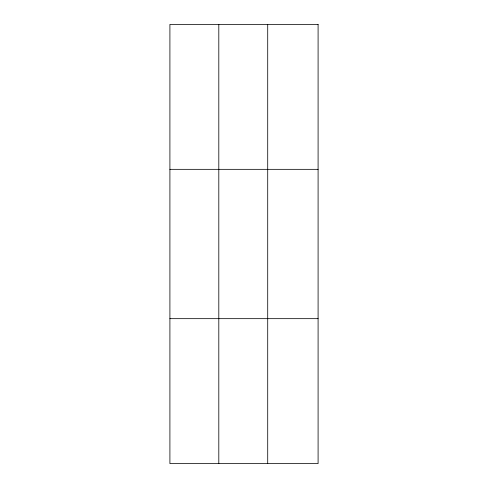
<?xml version="1.0" encoding="UTF-8"?>
<svg xmlns="http://www.w3.org/2000/svg" width="488" height="488" viewBox="0 0 488 488"><rect width="100%" height="100%" fill="white"/><g stroke="black" fill="none" stroke-linecap="round" stroke-linejoin="round"><path stroke-width="0.73" d="M218.807 463.6L218.807 24.4M267.711 463.6L267.711 24.4M169.909 169.336L318.091 169.336M169.909 318.664L318.091 318.664M318.091 24.4L318.091 463.6L169.909 463.6L169.909 24.4L318.091 24.4"/></g></svg>
